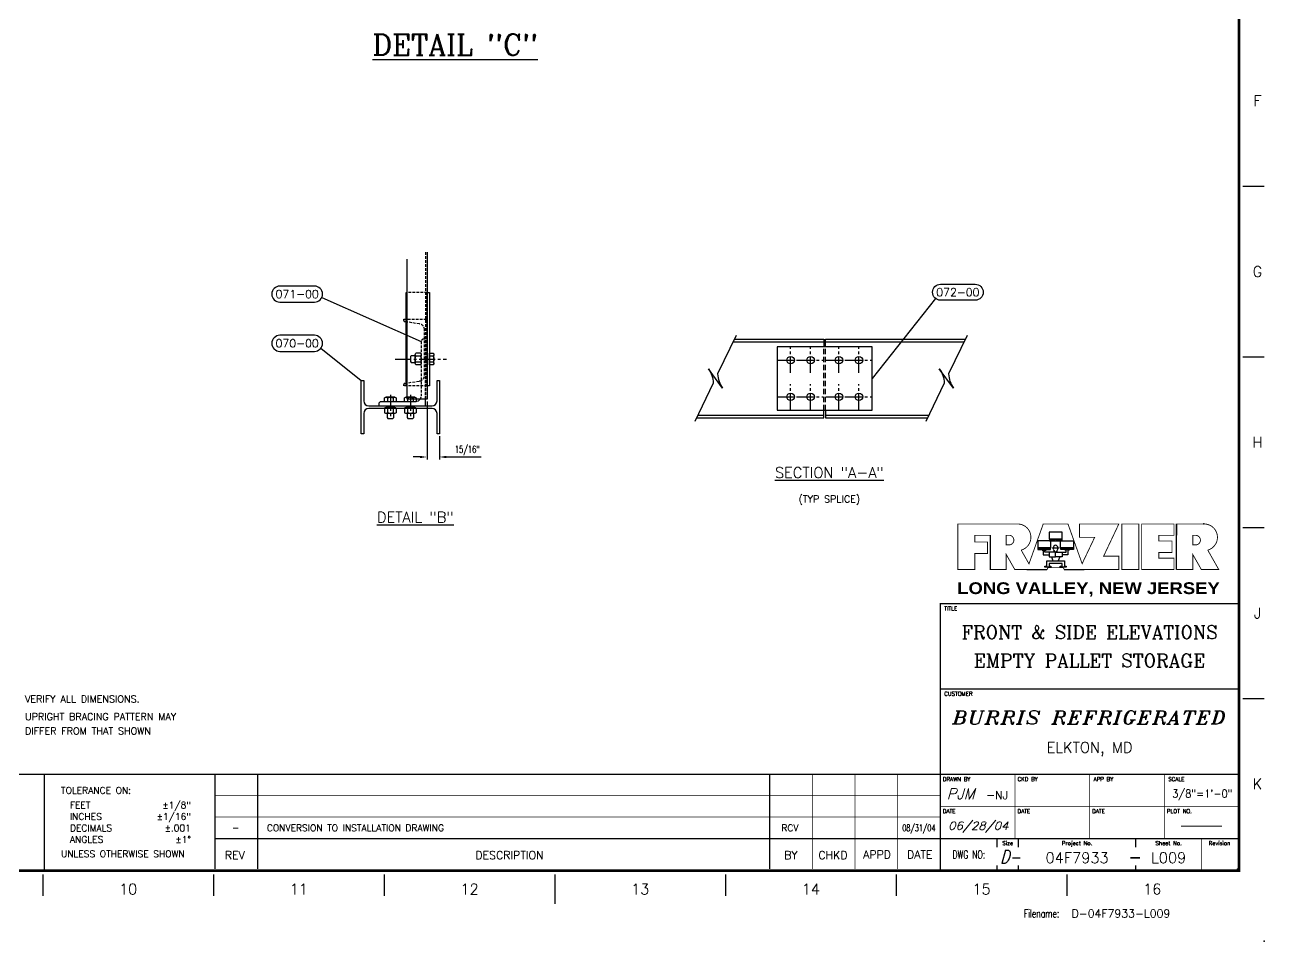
# Model space of a CAD drawing. Extents: x -10 to 1034, y -27 to 667.
# Drawn here: x 569.2 to 1034, y -27 to 316.5 of the extents above; entities that cross this region are included whole.
import ezdxf
from ezdxf.enums import TextEntityAlignment as Align

# ---------------------------------------------------------------- set-up
doc = ezdxf.new("R2010")
doc.units = 0
doc.header["$LTSCALE"] = 8
doc.header["$MEASUREMENT"] = 0
for name, pattern in [('CENTER2', [1.125, 0.75, -0.125, 0.125, -0.125]), ('HIDDEN', [0.375, 0.25, -0.125]), ('HIDDEN2', [0.1875, 0.125, -0.0625])]:
    doc.linetypes.add(name, pattern=pattern)
doc.layers.get('0').update_dxf_attribs({"linetype": 'CONTINUOUS'})
doc.layers.get('DEFPOINTS').update_dxf_attribs({"linetype": 'CONTINUOUS'})
for name, color, linetype in [('BORD', 8, 'CONTINUOUS'), ('CENTERL2', 133, 'CENTER2'), ('FDIM', 2, 'CONTINUOUS'), ('HIDDENL', 94, 'HIDDEN'), ('HIDDENL2', 92, 'HIDDEN2'), ('OBJGREEN', 3, 'CONTINUOUS'), ('OBJRED', 1, 'CONTINUOUS'), ('OBJTHIN', 11, 'CONTINUOUS'), ('TEXTL', 2, 'CONTINUOUS')]:
    doc.layers.add(name, color=color, linetype=linetype)
doc.styles.add('2THIRDS', font='romans.shx', dxfattribs={"width": 0.7})
doc.styles.add('BOLD', font='BOLD')
doc.styles.add('BORDER', font='SIMPLEX')
doc.styles.add('COMPLEX', font='complex')
doc.styles.add('ITALIC', font='italic')
doc.styles.add('ITALICT', font='italict', dxfattribs={"height": 24})
doc.styles.add('ROMAND', font='romand.shx')
doc.styles.add('SCRIPTC', font='SCRIPTC')
doc.styles.add('SIMPLEX', font='simplex.shx')
doc.dimstyles.new('2TFR32X5', dxfattribs={"dimscale": 28, "dimtxt": 0.0938, "dimasz": 0.09375, "dimexe": 0.03125, "dimexo": 0.03125, "dimgap": 0.015625, "dimtad": 1, "dimdec": 5, "dimlfac": 0.2, "dimzin": 1, "dimdsep": 46, "dimlunit": 5, "dimtxsty": '2THIRDS', "dimcen": 0.09375, "dimclrd": 10, "dimclre": 10, "dimclrt": 256, "dimadec": 0, "dimazin": 0, "dimtfac": 0.75, "dimtdec": 4, "dimtofl": 0, "dimtmove": 0, "dimatfit": 0, "dimfxl": 0, "dimfrac": 2, "dimtolj": 1, "dimtzin": 0, "dimarcsym": 0})

# ---------------------------------------------------------------- blocks, each defined once
blk = doc.blocks.new('FLOGO')
at = {"layer": 'BORD'}
for p, q in [((2.564, 0.534), (2.564, 0.401)), ((2.564, 0), (2.564, 0.534)), ((0.378, 0.401), (0.378, 0)), ((0.81, 0), (1.044, 0)), ((1.248, 0), (1.482, 0))]:
    blk.add_line(p, q, dxfattribs=at)
at = {"layer": 'BORD', "const_width": 0.0101}
for points in [[(1.887, 0.534), (1.708, 0.156), (1.887, 0.156), (1.887, 0), (1.248, 0), (1.235, 0.022), (1.057, 0.022), (1.046, 0), (0.668, 0), (0.567, 0.178), (0.567, 0), (0.378, 0), (0.378, 0.401), (0.2, 0.401), (0.2, 0.323), (0.347, 0.323), (0.347, 0.189), (0.2, 0.189), (0.2, 0), (0, 0), (0, 0.534), (0.378, 0.534), (0.645, 0.534), (0.701, 0.534, -0.869818), (0.743, 0.228), (0.834, 0.067), (1.001, 0.534), (1.291, 0.534), (1.457, 0.069), (1.604, 0.378), (1.426, 0.378), (1.426, 0.534), (1.893, 0.534)], [(2.564, 0.534), (2.831, 0.534), (2.564, 0.534), (2.564, 0), (2.753, 0), (2.753, 0.178), (2.854, 0), (3.058, 0), (2.929, 0.228, 0.869818), (2.887, 0.534), (2.831, 0.534)]]:
    blk.add_lwpolyline(points, format="xyb", dxfattribs=at)
at = {"layer": 'BORD'}
for points in [[(1.07, 0.358), (1.224, 0.358), (1.224, 0.44), (1.07, 0.44)], [(0.936, 0.255), (1.089, 0.255), (1.089, 0.337), (0.936, 0.337)], [(1.073, 0.337), (1.221, 0.337), (1.221, 0.358), (1.073, 0.358)], [(1.089, 0.343), (1.137, 0.343), (1.137, 0.352), (1.089, 0.352)], [(1.205, 0.343), (1.157, 0.343), (1.157, 0.352), (1.205, 0.352)], [(1.356, 0.255), (1.203, 0.255), (1.203, 0.337), (1.356, 0.337)], [(0.938, 0.234), (1.086, 0.234), (1.086, 0.255), (0.938, 0.255)], [(0.954, 0.24), (1.002, 0.24), (1.002, 0.25), (0.954, 0.25)], [(1.07, 0.24), (1.022, 0.24), (1.022, 0.25), (1.07, 0.25)], [(1.11, 0.251), (1.11, 0.256), (1.182, 0.256), (1.182, 0.251)], [(1.354, 0.234), (1.206, 0.234), (1.206, 0.255), (1.354, 0.255)], [(1.222, 0.24), (1.27, 0.24), (1.27, 0.25), (1.222, 0.25)], [(1.338, 0.24), (1.29, 0.24), (1.29, 0.25), (1.338, 0.25)], [(1.07, 0.071), (1.07, 0.041), (1.091, 0.041), (1.091, 0.027), (1.021, 0.027), (1.021, 0.041), (1.043, 0.041), (1.043, 0.102), (1.249, 0.102), (1.249, 0.041), (1.271, 0.041), (1.271, 0.027), (1.2, 0.027), (1.2, 0.041), (1.222, 0.041), (1.222, 0.071)]]:
    blk.add_lwpolyline(points, close=True, dxfattribs=at)
at = {"layer": 'BORD', "const_width": 0.0101}
for points in [[(1.921, 0), (1.921, 0.534), (2.121, 0.534), (2.121, 0)], [(2.154, 0), (2.154, 0.534), (2.533, 0.534), (2.533, 0.401), (2.355, 0.401), (2.355, 0.334), (2.51, 0.334), (2.51, 0.2), (2.355, 0.2), (2.355, 0.134), (2.533, 0.134), (2.533, 0)]]:
    blk.add_lwpolyline(points, close=True, dxfattribs=at)
for points in [[(0.601, 0.289), (0.567, 0.289), (0.567, 0.401), (0.601, 0.401, -1)], [(2.753, 0.289), (2.753, 0.401), (2.787, 0.401, -1), (2.787, 0.289)]]:
    blk.add_lwpolyline(points, format="xyb", close=True, dxfattribs=at)
at = {"layer": 'BORD'}
for points in [[(1.07, 0.205), (1.07, 0.15), (1.146, 0.15), (1.146, 0.205), (1.021, 0.205), (1.021, 0.226), (1.034, 0.226), (1.034, 0.234), (0.988, 0.234), (0.988, 0.226), (1.001, 0.226), (1.001, 0.174), (1.07, 0.174)], [(1.096, 0.15), (1.115, 0.102)], [(1.127, 0.205), (1.13, 0.216)], [(1.222, 0.205), (1.222, 0.15), (1.146, 0.15), (1.146, 0.205), (1.271, 0.205), (1.271, 0.226), (1.257, 0.226), (1.257, 0.234), (1.304, 0.234), (1.304, 0.226), (1.291, 0.226), (1.291, 0.174), (1.222, 0.174)], [(1.165, 0.205), (1.162, 0.216)], [(1.196, 0.15), (1.177, 0.102)]]:
    blk.add_lwpolyline(points, dxfattribs=at)
for points in [[(1.174, 0.256, 0.378608), (1.146, 0.285, 0.378608), (1.118, 0.256, 0.378608)], [(1.121, 0.251, 0.351419), (1.123, 0.23), (1.127, 0.225, 0.337041), (1.146, 0.205, 0.337041), (1.165, 0.225), (1.169, 0.23, 0.351419), (1.171, 0.251)]]:
    blk.add_lwpolyline(points, format="xyb", dxfattribs=at)
blk.add_point((2.884, 0.534), dxfattribs=at)
blk.add_point((2.884, 0.534), dxfattribs=at)
blk = doc.blocks.new('sbord_d')
at = {"layer": 'BORD'}
for p, q in [((32.063, 8), (32.312, 8)), ((32.063, 6), (32.312, 6)), ((32.063, 4), (32.312, 4)), ((32.063, 2), (32.312, 2)), ((28.848, 0.821), (28.848, 0.821)), ((29.182, 0.258), (29.182, 0.354)), ((29.432, 0.258), (29.432, 0.354)), ((30.807, 0.258), (30.807, 0.354)), ((29.182, -0.016), (29.182, 0.044)), ((29.432, -0.016), (29.432, 0.044)), ((30.807, -0.016), (30.807, 0.044)), ((18, -0.062), (18, -0.312)), ((20, -0.062), (20, -0.312)), ((22, -0.062), (22, -0.312)), ((24, -0.062), (24, -0.406)), ((26, -0.062), (26, -0.312)), ((28, -0.062), (28, -0.312)), ((30, -0.062), (30, -0.312))]:
    blk.add_line(p, q, dxfattribs=at)
at = {"layer": 'BORD', "const_width": 0.0313}
blk.add_lwpolyline([(-0.016, -0.016), (32.016, -0.016), (32.016, 20.016), (-0.016, 20.016)], close=True, dxfattribs=at)
at = {"layer": 'BORD'}
for points, const_width in [([(28.516, -0.016), (28.516, 0.359), (28.516, 0.734), (28.516, 1.109), (28.516, 2.109), (28.516, 3.109), (32.016, 3.109)], 0.0156), ([(28.516, 2.109), (32.016, 2.109)], 0.0156), ([(18.016, 1.109), (14.016, 1.109), (14.016, -0.016)], 0.0156), ([(20.016, 1.109), (18.016, 1.109), (18.016, -0.016)], 0.0156), ([(28.516, 1.109), (28.016, 1.109), (27.516, 1.109), (27.016, 1.109), (26.516, 1.109), (20.516, 1.109), (20.016, 1.109), (20.016, 0.859)], 0.0156), ([(20.516, 1.109), (20.516, 0.859)], 0.0156), ([(26.516, 1.109), (26.516, 0.859)], 0.0156), ([(27.016, 1.109), (27.016, 0.859)], 0.00781), ([(27.516, 1.109), (27.516, 0.859)], 0.00781), ([(28.016, 1.109), (28.016, 0.859)], 0.00781), ([(28.516, 1.109), (32.016, 1.109)], 0.0156), ([(29.391, 1.109), (29.391, 0.734), (29.391, 0.359)], 0.00781), ([(30.266, 1.109), (30.266, 0.734), (30.266, 0.359)], 0.00781), ([(31.141, 1.109), (31.141, 0.734), (31.141, 0.359)], 0.00781), ([(20.016, 0.859), (20.016, 0.609)], 0.0156), ([(20.016, 0.859), (28.516, 0.859)], 0.00781), ([(20.516, 0.859), (20.516, 0.609)], 0.0156), ([(26.516, 0.859), (26.516, 0.609)], 0.0156), ([(27.016, 0.859), (27.016, 0.609)], 0.00781), ([(27.516, 0.859), (27.516, 0.609)], 0.00781), ([(28.016, 0.859), (28.016, 0.609)], 0.00781), ([(28.516, 0.734), (32.016, 0.734)], 0.00781), ([(20.016, 0.609), (20.016, 0.359)], 0.0156), ([(20.016, 0.609), (28.516, 0.609)], 0.00781), ([(20.516, 0.609), (20.516, 0.359)], 0.0156), ([(26.516, 0.609), (26.516, 0.359)], 0.0156), ([(27.016, 0.609), (27.016, 0.359)], 0.00781), ([(27.516, 0.609), (27.516, 0.359)], 0.00781), ([(28.016, 0.609), (28.016, 0.359)], 0.00781), ([(20.016, 0.359), (28.516, 0.359)], 0.0156), ([(20.016, 0.359), (20.016, 0)], 0.0156), ([(20.516, 0.359), (20.516, 0)], 0.0156), ([(26.516, 0.359), (26.516, 0)], 0.0156), ([(27.016, 0.359), (27.016, 0)], 0.00781), ([(27.516, 0.359), (27.516, 0)], 0.00781), ([(28.016, 0.359), (28.016, 0)], 0.00781), ([(28.516, 0.359), (32.016, 0.359)], 0.0156), ([(31.578, 0.359), (31.578, -0.016)], 0.00781)]:
    blk.add_lwpolyline(points, dxfattribs=dict(at, const_width=const_width))
at = {"layer": 'TEXTL'}
for p in [(32, 0), (32.312, -0.844)]:
    blk.add_point(p, dxfattribs=at)
at = {"layer": 'BORD'}
blk.add_blockref('FLOGO', (28.722, 3.509), dxfattribs=at)
at = {"layer": 'BORD', "style": 'ROMAND'}
for s, p in [('F', (32.234, 9)), ('G', (32.234, 7)), ('H', (32.234, 5)), ('J', (32.234, 3)), ('K', (32.234, 1)), ('10', (19, -0.234)), ('11', (21, -0.234)), ('12', (23, -0.234)), ('13', (25, -0.234)), ('14', (27, -0.234)), ('15', (29, -0.234)), ('16', (31, -0.234))]:
    blk.add_text(s, height=0.125, dxfattribs=at).set_placement(p, align=Align.MIDDLE)
at = {"layer": 'BORD', "style": 'BOLD', "width": 0.943702}
blk.add_text('LONG VALLEY, NEW JERSEY', height=0.138, dxfattribs=at).set_placement((28.715, 3.222), (31.792, 3.222), align=Align.FIT)
at = {"layer": 'BORD'}
for s, height, style, p in [('TITLE', 0.0469, 'BORDER', (28.563, 3.031)), ('CUSTOMER', 0.0469, 'BORDER', (28.563, 2.031)), ('DRAWN BY', 0.0469, 'BORDER', (28.547, 1.031)), ('CKD BY', 0.0469, 'BORDER', (29.422, 1.031)), ('APP BY', 0.0469, 'BORDER', (30.313, 1.031)), ('SCALE', 0.0469, 'BORDER', (31.188, 1.031)), ('TOLERANCE ON:', 0.07812, 'SIMPLEX', (18.213, 0.884)), ('-NJ', 0.0938, 'SIMPLEX', (29.054, 0.821)), ('FEET', 0.0781, 'SIMPLEX', (18.317, 0.711)), ('INCHES', 0.0781, 'SIMPLEX', (18.317, 0.577)), ('DATE', 0.0469, 'BORDER', (28.547, 0.656)), ('DATE', 0.0469, 'BORDER', (29.422, 0.656)), ('DATE', 0.0469, 'BORDER', (30.297, 0.656)), ('PLOT NO.', 0.0469, 'BORDER', (31.172, 0.656)), ('DECIMALS', 0.0781, 'SIMPLEX', (18.317, 0.443)), ('ANGLES', 0.0781, 'SIMPLEX', (18.317, 0.309)), ('UNLESS OTHERWISE SHOWN', 0.07812, 'SIMPLEX', (18.212, 0.14))]:
    blk.add_text(s, height=height, dxfattribs=dict(at, style=style)).set_placement(p)
at = {"layer": 'BORD', "style": 'SIMPLEX'}
for s, p in [('%%p1/8"', (19.735, 0.711)), ('%%p1/16"', (19.735, 0.577)), ('%%p.001', (19.735, 0.443)), ('%%p1%%d', (19.735, 0.309))]:
    blk.add_text(s, height=0.0781, dxfattribs=at).set_placement(p, align=Align.RIGHT)
at = {"layer": 'BORD'}
for s, height, style, p in [('Size', 0.0469, 'BORDER', (29.307, 0.281)), ('Project No.', 0.04688, 'BORDER', (30.12, 0.281)), ('Sheet No.', 0.0469, 'BORDER', (31.193, 0.281)), ('Revision', 0.0469, 'BORDER', (31.789, 0.281)), ('REV', 0.0938, 'BORDER', (20.25, 0.117)), ('DESCRIPTION', 0.09375, 'BORDER', (23.469, 0.117)), ('BY', 0.0938, 'BORDER', (26.766, 0.117)), ('CHKD', 0.0938, 'BORDER', (27.259, 0.117)), ('APPD', 0.0938, 'SIMPLEX', (27.776, 0.124)), ('DATE', 0.0938, 'SIMPLEX', (28.276, 0.124))]:
    blk.add_text(s, height=height, dxfattribs=dict(at, style=style)).set_placement(p, align=Align.CENTER)
at = {"layer": 'BORD', "style": '2THIRDS', "width": 0.7}
for s, p in [('DWG NO:', (28.851, 0.124)), ('Filename:', (29.703, -0.567))]:
    blk.add_text(s, height=0.0938, dxfattribs=at).set_placement(p, align=Align.CENTER)
at = {"layer": 'BORD', "style": 'ROMAND', "oblique": 15, "width": 0.75}
for s, height, p in [('D-', 0.1562, (29.218, 0.067)), ('-', 0.188, (30.7, 0.051))]:
    blk.add_text(s, height=height, dxfattribs=at).set_placement(p)
at = {"layer": 'TEXTL', "flags": 8}
for tag, height, style, p in [('TITLE1', 0.156, 'COMPLEX', (30.266, 2.776)), ('TITLE2', 0.156, 'COMPLEX', (30.266, 2.443)), ('CHK', 0.0938, 'SIMPLEX', (29.828, 0.883)), ('APP', 0.0938, 'SIMPLEX', (30.703, 0.883)), ('JOB#', 0.125, 'ROMAND', (30.12, 0.133)), ('SHT', 0.125, 'ROMAND', (31.193, 0.133)), ('REV', 0.125, 'ROMAND', (31.789, 0.133))]:
    blk.add_attdef(tag, text='', height=height, dxfattribs=dict(at, style=style)).set_placement(p, align=Align.MIDDLE)
for tag, height, style, width, p, p2 in [('CUSTOMER', 0.156, 'ITALICT', 2.333901, (28.655, 1.697), (31.867, 1.697)), ('CAPP', 0.0781, 'SIMPLEX', 1.292308, (27.588, 0.944), (27.963, 0.944)), ('CDT', 0.0781, 'SIMPLEX', 1.866, (28.071, 0.943), (28.46, 0.943)), ('SCALE', 0.0938, 'SIMPLEX', 1.702732, (31.234, 0.837), (31.941, 0.837)), ('BAPP', 0.0781, 'SIMPLEX', 1.292308, (27.588, 0.683), (27.963, 0.683)), ('BDT', 0.0781, 'SIMPLEX', 1.866, (28.071, 0.683), (28.46, 0.683)), ('AAPP', 0.0781, 'SIMPLEX', 1.275949, (27.588, 0.443), (27.963, 0.443)), ('ADT', 0.0781, 'SIMPLEX', 1.833263, (28.071, 0.443), (28.46, 0.443)), ('DATE', 0.0938, 'ITALIC', 1.795034, (28.609, 0.462), (29.315, 0.462)), ('CHKDT', 0.0938, 'SIMPLEX', 1.555556, (29.484, 0.462), (30.172, 0.462)), ('APPDT', 0.0938, 'SIMPLEX', 1.555556, (30.359, 0.462), (31.047, 0.462)), ('PLOT#', 0.0938, 'SIMPLEX', 8.555556, (31.234, 0.462), (31.922, 0.462))]:
    blk.add_attdef(tag, text='', height=height, dxfattribs=dict(at, style=style, width=width)).set_placement(p, p2, align=Align.FIT)
for tag, height, style, p in [('LOCATION', 0.125, 'COMPLEX', (30.266, 1.364)), ('REVC', 0.0781, 'SIMPLEX', (20.259, 0.945)), ('CBY', 0.0781, 'ROMAND', (26.755, 0.943)), ('CCHK', 0.0781, 'SIMPLEX', (27.255, 0.943)), ('REVB', 0.0781, 'SIMPLEX', (20.259, 0.695)), ('BBY', 0.0781, 'ROMAND', (26.755, 0.683)), ('BCHK', 0.0781, 'SIMPLEX', (27.255, 0.683)), ('REVA', 0.0781, 'SIMPLEX', (20.259, 0.445)), ('ABY', 0.0781, 'ROMAND', (26.755, 0.443)), ('ACHK', 0.0781, 'SIMPLEX', (27.255, 0.443))]:
    blk.add_attdef(tag, text='', height=height, dxfattribs=dict(at, style=style)).set_placement(p, align=Align.CENTER)
for tag, p, height, style in [('REVCDESC', (20.625, 0.943), 0.0781, 'SIMPLEX'), ('DRBY', (28.593, 0.821), 0.125, 'SCRIPTC'), ('REVBDESC', (20.625, 0.683), 0.0781, 'SIMPLEX'), ('REVADESC', (20.625, 0.443), 0.0781, 'SIMPLEX'), ('DWG#', (30.055, -0.566), 0.0938, 'ROMAND')]:
    blk.add_attdef(tag, p, '', height=height, dxfattribs=dict(at, style=style))
blk = doc.blocks.new('W6X9')
blk.add_lwpolyline([(-0.09375, 0.5625, -0.41421356), (-0.46875, 0.1875), (-2, 0.1875), (-2, 0), (2, 0), (2, 0.1875), (0.46875, 0.1875, -0.41421356), (0.09375, 0.5625), (0.09375, 5.3125, -0.41421356), (0.46875, 5.6875), (2, 5.6875), (2, 5.875), (-2, 5.875), (-2, 5.6875), (-0.46875, 5.6875, -0.41421356), (-0.09375, 5.3125)], format="xyb", close=True)
blk = doc.blocks.new('BOLTHDC')
for p, q in [((-0.328, -0.328), (-0.328, 0.328)), ((-0.284, 0.219), (0, 0.219)), ((-0.284, -0.219), (0, -0.219))]:
    blk.add_line(p, q)
blk.add_lwpolyline([(-0.284, 0.438, 0.402917), (-0.284, 0.219, 0.201459), (-0.284, -0.219, 0.402917), (-0.284, -0.438), (0, -0.438), (0, 0.438), (-0.284, 0.438)], format="xyb")
blk = doc.blocks.new('NUTC')
for p, q in [((0, -0.328), (0, 0.328)), ((0.044, 0.438), (0.396, 0.438)), ((0.044, 0.219), (0.396, 0.219)), ((0.44, -0.328), (0.44, 0.328)), ((0.044, -0.219), (0.396, -0.219))]:
    blk.add_line(p, q)
blk.add_lwpolyline([(0.044, 0.438, 0.402917), (0.044, 0.219, 0.201459), (0.044, -0.219, 0.402917), (0.044, -0.438), (0.396, -0.438, 0.402917), (0.396, -0.219, 0.201459), (0.396, 0.219, 0.402917), (0.396, 0.438)], format="xyb")
blk = doc.blocks.new('*D44')
at = {"layer": 'DEFPOINTS', "color": 0}
for p in [(720.06, 176.15), (724.75, 163.18), (724.75, 154.48)]:
    blk.add_point(p, dxfattribs=at)
at = {"layer": 'FDIM', "color": 10, "lineweight": -2}
for p, q in [((720.06, 175.28), (720.06, 153.6)), ((724.75, 162.31), (724.75, 153.6)), ((717.43, 154.48), (714.81, 154.48)), ((727.37, 154.48), (740.33, 154.48))]:
    blk.add_line(p, q, dxfattribs=at)
at = {"layer": 'FDIM', "color": 10}
for points in [[(717.43, 154.92), (717.43, 154.04), (720.06, 154.48)], [(727.37, 154.92), (727.37, 154.04), (724.75, 154.48)]]:
    blk.add_solid(points, dxfattribs=at)
at = {"layer": 'FDIM', "insert": (735.16, 156.92), "char_height": 2.626, "attachment_point": 5, "style": '2THIRDS'}
blk.add_mtext('\\A1;15/16"', dxfattribs=at)

msp = doc.modelspace()

# ---------------------------------------------------------------- linework, layer by layer
at = {"layer": 'CENTERL2'}
for p, q in [((856.397737, 185.998431), (856.397737, 195.543045)), ((863.897737, 185.998431), (863.897737, 195.543045)), ((874.522737, 185.998431), (874.522737, 195.543045)), ((882.022737, 185.998431), (882.022737, 195.543045)), ((708.13729, 191.151897), (727.412082, 191.151897)), ((851.62543, 190.770738), (861.170044, 190.770738)), ((859.12543, 190.770738), (868.670044, 190.770738)), ((869.75043, 190.770738), (879.295044, 190.770738)), ((877.25043, 190.770738), (886.795044, 190.770738)), ((856.397737, 172.248431), (856.397737, 181.793045)), ((863.897737, 172.248431), (863.897737, 181.793045)), ((874.522737, 172.248431), (874.522737, 181.793045)), ((882.022737, 172.248431), (882.022737, 181.793045)), ((706.309746, 177.789355), (706.309746, 169.514438)), ((713.809746, 177.789355), (713.809746, 169.514438)), ((851.62543, 177.020738), (861.170044, 177.020738)), ((859.12543, 177.020738), (868.670044, 177.020738)), ((869.75043, 177.020738), (879.295044, 177.020738)), ((877.25043, 177.020738), (886.795044, 177.020738))]:
    msp.add_line(p, q, dxfattribs=at)
at = {"layer": 'FDIM'}
for p, q in [((680.614417, 214.308067), (717.872246, 197.714397)), ((910.763007, 213.867792), (887.022737, 183.895738)), ((680.223093, 195.212821), (695.372246, 183.183147))]:
    msp.add_line(p, q, dxfattribs=at)
for points in [[(664.867667, 212.52766), (677.872467, 212.52766, 1), (677.872467, 218.53086), (664.867667, 218.53086, 1)], [(925.631507, 213.21911), (912.626707, 213.21911, -1), (912.626707, 219.22231), (925.631507, 219.22231, -1)], [(664.867667, 194.077812), (677.872467, 194.077812, 1), (677.872467, 200.081012), (664.867667, 200.081012, 1)]]:
    msp.add_lwpolyline(points, format="xyb", close=True, dxfattribs=at)
for centre in [(856.397737, 190.770738), (863.897737, 190.770738), (874.522737, 190.770738), (882.022737, 190.770738), (856.397737, 177.020738), (863.897737, 177.020738), (874.522737, 177.020738), (882.022737, 177.020738)]:
    msp.add_circle(centre, 1.40625, dxfattribs=at)
at = {"layer": 'HIDDENL'}
for p, q in [((868.897737, 172.020738), (868.897737, 195.770738)), ((869.522737, 172.020738), (869.522737, 195.770738))]:
    msp.add_line(p, q, dxfattribs=at)
at = {"layer": 'HIDDENL2'}
for p, q in [((719.434746, 231.259802), (719.434746, 176.151897)), ((720.059746, 216.151897), (712.61808, 216.151897))]:
    msp.add_line(p, q, dxfattribs=at)
msp.add_lwpolyline([(719.434746, 176.151897), (719.434746, 198.651897), (718.809746, 198.651897, 0.4142135624), (717.872246, 197.714397), (717.872246, 177.401897, -0.153244359), (717.479922, 176.151897)], format="xyb", dxfattribs=at)
at = {"layer": 'OBJGREEN'}
msp.add_lwpolyline([(720.059746, 231.259802), (720.059746, 176.151897), (712.61808, 176.151897), (712.61808, 228.580321)], dxfattribs=at)
at = {"layer": 'OBJRED'}
for p, q in [((720.059746, 181.151897), (720.059746, 216.151897)), ((834.843184, 197.645738), (868.897737, 197.645738)), ((869.522737, 197.645738), (921.437945, 197.645738)), ((821.636403, 170.145738), (868.897737, 170.145738)), ((869.522737, 170.145738), (908.231164, 170.145738))]:
    msp.add_line(p, q, dxfattribs=at)
for points in [[(712.61808, 181.151897), (712.247246, 181.151897), (712.247246, 216.151897), (712.61808, 216.151897)], [(720.059746, 216.151897), (720.997246, 216.151897), (720.997246, 181.151897), (720.059746, 181.151897)], [(835.293416, 198.583238), (868.897737, 198.583238), (868.897737, 195.770738)], [(869.522737, 195.770738), (869.522737, 198.583238), (921.888176, 198.583238)], [(821.186172, 169.208238), (868.897737, 169.208238), (868.897737, 172.020738)], [(869.522737, 172.020738), (869.522737, 169.208238), (907.780933, 169.208238)]]:
    msp.add_lwpolyline(points, dxfattribs=at)
msp.add_lwpolyline([(851.397737, 172.020738), (887.022737, 172.020738), (887.022737, 195.770738), (851.397737, 195.770738)], close=True, dxfattribs=at)
msp.add_lwpolyline([(717.479922, 176.151897, -0.245392684), (715.684746, 175.214397), (702.872246, 175.214397, 0.4142135624), (701.934746, 174.276897), (701.934746, 173.651897), (719.434746, 173.651897), (719.434746, 176.151897)], format="xyb", dxfattribs=at)
at = {"layer": 'OBJTHIN', "linetype": 'HIDDEN2'}
msp.add_lwpolyline([(719.122246, 202.176649, 0.3689194771), (717.276947, 204.337217), (711.705168, 205.2197, -0.3689194771), (711.309746, 205.682679), (711.309746, 206.151897), (720.059746, 206.151897), (720.059746, 181.151897), (711.309746, 181.151897), (711.309746, 181.621114, -0.3689194771), (711.705168, 182.084093), (717.276947, 182.966576, 0.3689194771), (719.122246, 185.127145)], format="xyb", close=True, dxfattribs=at)
at = {"layer": 'OBJTHIN'}
for points in [[(835.975318, 200.003138), (829.052612, 185.58824, 0.1544134953), (830.917335, 180.287469), (825.562253, 187.504008, -0.1544134954), (827.426976, 182.203236), (820.50427, 167.788338)], [(922.570078, 200.003138), (915.647373, 185.58824, 0.1544134953), (917.512095, 180.287469), (912.157013, 187.504008, -0.1544134954), (914.021736, 182.203236), (907.09903, 167.788338)]]:
    msp.add_lwpolyline(points, format="xyb", dxfattribs=at)
for points in [[(715.672442, 192.401897), (714.122246, 192.401897), (713.809746, 192.089397), (713.809746, 190.214397), (714.122246, 189.901897), (715.672442, 189.901897)], [(705.059746, 170.827092), (705.059746, 169.276897), (705.372246, 168.964397), (707.247246, 168.964397), (707.559746, 169.276897), (707.559746, 170.827092)], [(712.559746, 170.827092), (712.559746, 169.276897), (712.872246, 168.964397), (714.747246, 168.964397), (715.059746, 169.276897), (715.059746, 170.827092)]]:
    msp.add_lwpolyline(points, dxfattribs=at)

# ---------------------------------------------------------------- block references
at = {"layer": 'FDIM'}
ref = msp.add_blockref('sbord_d', (0, 0), dxfattribs=dict(at, xscale=32, yscale=32, zscale=32))
ref.add_attrib('PLOT#', '-', dxfattribs={"layer": 'TEXTL', "height": 3, "style": 'SIMPLEX', "width": 8.555556, "flags": 8}).set_placement((999.5, 14.79734), (1021.5, 14.79734), align=Align.FIT)
ref.add_attrib('REVA', '-', dxfattribs={"layer": 'TEXTL', "height": 2.5, "style": 'SIMPLEX', "flags": 8}).set_placement((648.299408, 14.233959), align=Align.CENTER)
ref.add_attrib('REVADESC', 'CONVERSION TO INSTALLATION DRAWING', (660.009916, 14.19), dxfattribs={"layer": 'TEXTL', "height": 2.5, "style": 'SIMPLEX', "flags": 8})
ref.add_attrib('ABY', 'RCV', dxfattribs={"layer": 'TEXTL', "height": 2.5, "style": 'ROMAND', "flags": 8}).set_placement((856.174372, 14.19), align=Align.CENTER)
ref.add_attrib('ADT', '08/31/04', dxfattribs={"layer": 'TEXTL', "height": 2.5, "style": 'SIMPLEX', "width": 0.674168, "flags": 8}).set_placement((898.28, 14.19), (910.72, 14.19), align=Align.FIT)
ref.add_attrib('TITLE1', 'FRONT & SIDE ELEVATIONS', dxfattribs={"layer": 'TEXTL', "height": 5, "style": 'COMPLEX', "flags": 8}).set_placement((968.5, 88.833333), align=Align.MIDDLE)
ref.add_attrib('TITLE2', 'EMPTY PALLET STORAGE', dxfattribs={"layer": 'TEXTL', "height": 5, "style": 'COMPLEX', "flags": 8}).set_placement((968.5, 78.166667), align=Align.MIDDLE)
ref.add_attrib('CUSTOMER', 'BURRIS REFRIGERATED', dxfattribs={"layer": 'TEXTL', "height": 5, "style": 'ITALICT', "width": 1.037913, "flags": 8}).set_placement((916.957119, 54.298819), (1019.759904, 54.298819), align=Align.FIT)
ref.add_attrib('LOCATION', 'ELKTON, MD', dxfattribs={"layer": 'TEXTL', "height": 4, "style": 'COMPLEX', "flags": 8}).set_placement((968.5, 43.632152), align=Align.CENTER)
ref.add_attrib('JOB#', '04F7933', dxfattribs={"layer": 'TEXTL', "height": 4, "style": 'ROMAND', "flags": 8}).set_placement((963.83447, 4.25), align=Align.MIDDLE)
ref.add_attrib('DATE', '06/28/04', dxfattribs={"layer": 'TEXTL', "height": 3, "style": 'ITALIC', "width": 0.940256, "flags": 8}).set_placement((915.5, 14.79734), (938.066136, 14.79734), align=Align.FIT)
ref.add_attrib('SHT', 'L009', dxfattribs={"layer": 'TEXTL', "height": 4, "style": 'ROMAND', "flags": 8}).set_placement((998.167235, 4.25), align=Align.MIDDLE)
ref.add_attrib('DWG#', 'D-04F7933-L009', (961.755356, -18.113938), dxfattribs={"layer": 'TEXTL', "height": 3, "style": 'ROMAND', "flags": 8})
ref.add_attrib('SCALE', '3/8"=1\'-0"', dxfattribs={"layer": 'TEXTL', "height": 3, "style": 'SIMPLEX', "width": 0.870078, "flags": 8}).set_placement((999.5, 26.79734), (1022.122017, 26.79734), align=Align.FIT)
ref.add_attrib('DRBY', 'PJM', (914.978618, 26.267079), dxfattribs={"layer": 'TEXTL', "height": 4, "style": 'SCRIPTC', "flags": 8})
at = {"layer": 'OBJRED', "xscale": -5, "yscale": 5, "zscale": 5, "rotation": 270}
msp.add_blockref('W6X9', (695.372246, 173.183147), dxfattribs=at)
at = {"layer": 'OBJTHIN', "xscale": -5, "yscale": 5, "zscale": 5}
for name, p in [('NUTC', (717.872246, 191.151897)), ('BOLTHDC', (720.997246, 191.151897))]:
    msp.add_blockref(name, p, dxfattribs=at)
at = {"layer": 'OBJTHIN', "xscale": -5, "yscale": 5, "zscale": 5, "rotation": 90}
for name, p in [('BOLTHDC', (706.309746, 175.214397)), ('BOLTHDC', (713.809746, 175.214397)), ('NUTC', (706.309746, 173.026897)), ('NUTC', (713.809746, 173.026897))]:
    msp.add_blockref(name, p, dxfattribs=at)

# ---------------------------------------------------------------- texts
at = {"layer": 'FDIM', "style": 'COMPLEX'}
for s, height, p in [('%%uDETAIL "C"', 7.875, (730.625696, 305.062557)), ('%%uSECTION "A-A"', 4, (870.9415, 146.647855)), ('%%uDETAIL "B"', 4, (715.681534, 129.916899))]:
    msp.add_text(s, height=height, dxfattribs=at).set_placement(p, align=Align.CENTER)
at = {"layer": 'FDIM', "style": 'SIMPLEX'}
for s, p in [('071-00', (671.375326, 215.547529)), ('072-00', (919.123848, 216.238979)), ('070-00', (671.375326, 197.097681))]:
    msp.add_text(s, height=3, dxfattribs=at).set_placement(p, align=Align.MIDDLE)
at = {"layer": 'FDIM', "linetype": 'Continuous', "style": 'SIMPLEX'}
msp.add_text('(TYP SPLICE)', height=2.625, dxfattribs=at).set_placement((870.9415, 137.42806), align=Align.CENTER)
for s, p in [('VERIFY ALL DIMENSIONS.', (569.323852, 62.463743)), ('UPRIGHT BRACING PATTERN MAY', (569.323852, 55.781887)), ('DIFFER FROM THAT SHOWN', (569.323852, 50.48532))]:
    msp.add_text(s, height=2.625, dxfattribs=at).set_placement(p)

# ---------------------------------------------------------------- dimensions: what is measured, and where the dimension line sits
at = {"layer": 'FDIM'}
dim = msp.add_linear_dim(base=(724.747246, 154.478321), p1=(720.059746, 176.151897), p2=(724.747246, 163.183147), dimstyle='2TFR32X5', override={"dimpost": '"'}, dxfattribs=at)
dim.commit()
dim.dimension.update_dxf_attribs({"geometry": '*D44', "text_midpoint": (735.162266, 156.916888)})

doc.saveas('drawing.dxf')
